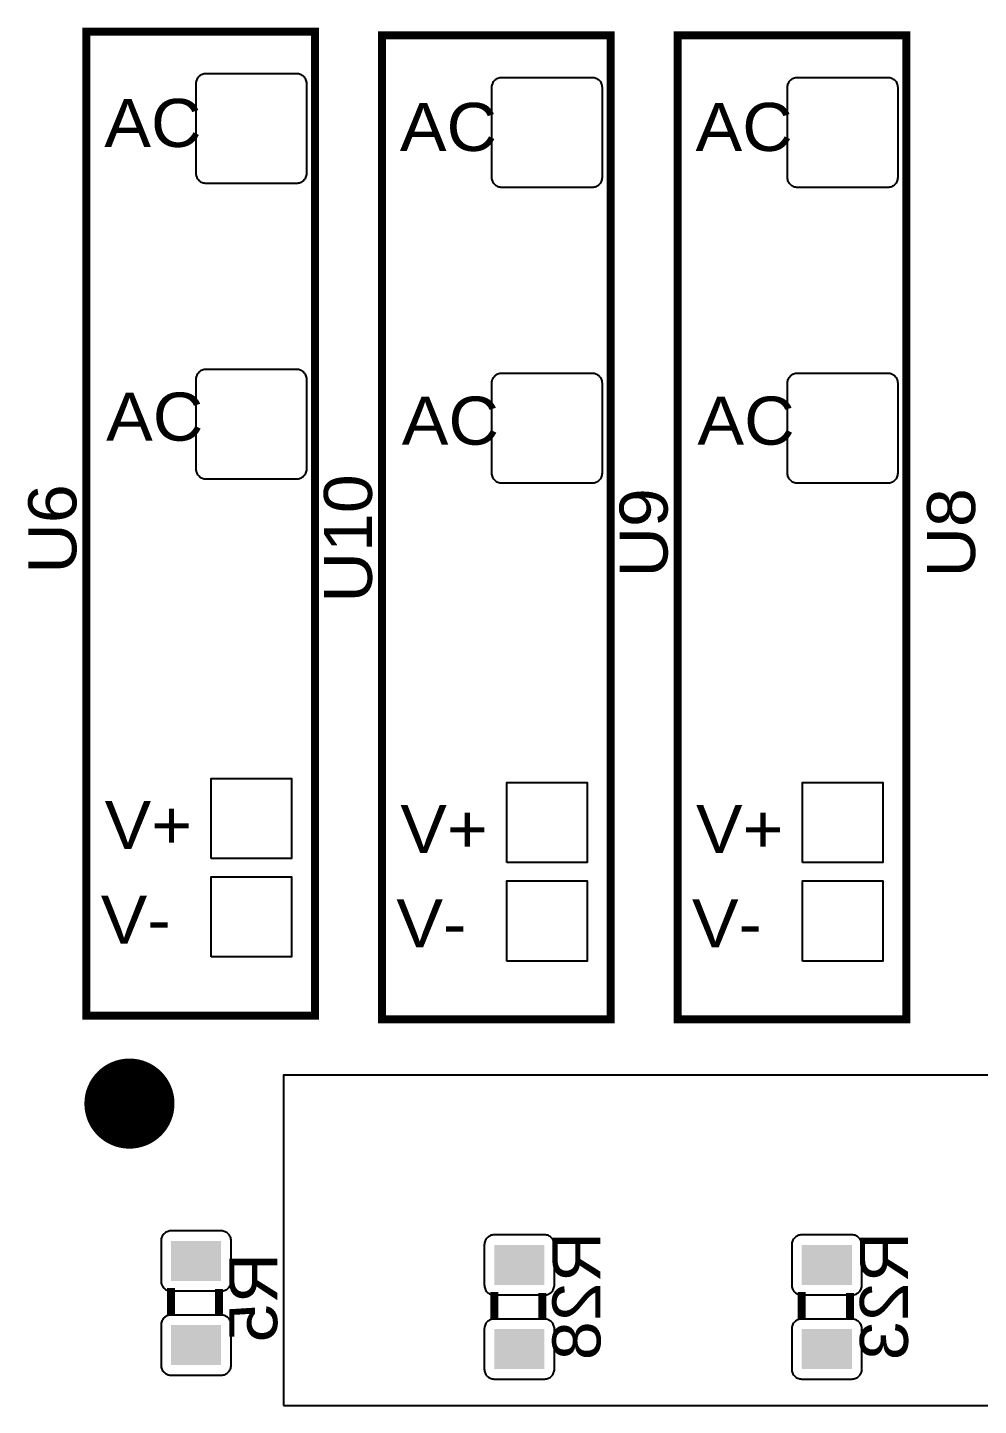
# Model space of a CAD drawing. Header units: inches. Extents: x 18.7 to 39.4, y 4.3 to 20.5.
# Drawn here: x 31.003 to 32.237, y 13.771 to 15.56 of the extents above; entities that cross this region are included whole.
import ezdxf

# ---------------------------------------------------------------- set-up
doc = ezdxf.new("R2010")
doc.units = ezdxf.units.IN
doc.header["$MEASUREMENT"] = 0
doc.styles.get("Standard").update_dxf_attribs({"font": 'arial.ttf'})

# ---------------------------------------------------------------- blocks, each defined once
blk = doc.blocks.new('RPAD')
blk.add_trace([(-0.5, -0.5), (-0.5, 0.5), (0.5, -0.5), (0.5, 0.5)])
blk = doc.blocks.new('EPAD')
at = {"const_width": 0.5}
blk.add_lwpolyline([(-0.25, 0, 1), (0.25, 0, 1)], format="xyb", close=True, dxfattribs=at)
blk = doc.blocks.new('NextionControlV3')
at = {"const_width": 0.008}
for points in [[(41.9254, 12.6441), (42.1537, 12.6441), (42.1537, 13.6267), (41.9254, 13.6267), (41.9254, 12.6441)], [(41.9254, 12.6441), (42.1537, 12.6441), (42.1537, 13.6267), (41.9254, 13.6267), (41.9254, 12.6441)], [(41.9254, 12.6441), (42.1537, 12.6441), (42.1537, 13.6267), (41.9254, 13.6267), (41.9254, 12.6441)], [(42.2206, 12.6402), (42.449, 12.6402), (42.449, 13.6228), (42.2206, 13.6228), (42.2206, 12.6402)], [(42.2206, 12.6402), (42.449, 12.6402), (42.449, 13.6228), (42.2206, 13.6228), (42.2206, 12.6402)], [(42.2206, 12.6402), (42.449, 12.6402), (42.449, 13.6228), (42.2206, 13.6228), (42.2206, 12.6402)], [(42.5159, 12.6402), (42.7443, 12.6402), (42.7443, 13.6228), (42.5159, 13.6228), (42.5159, 12.6402)], [(42.5159, 12.6402), (42.7443, 12.6402), (42.7443, 13.6228), (42.5159, 13.6228), (42.5159, 12.6402)], [(42.5159, 12.6402), (42.7443, 12.6402), (42.7443, 13.6228), (42.5159, 13.6228), (42.5159, 12.6402)], [(42.01, 12.3441), (42.01, 12.3721)], [(42.01, 12.3441), (42.01, 12.3721)], [(42.01, 12.3441), (42.01, 12.3721)], [(42.058, 12.3441), (42.058, 12.3711)], [(42.058, 12.3441), (42.058, 12.3711)], [(42.058, 12.3441), (42.058, 12.3711)], [(42.3328, 12.3401), (42.3328, 12.3681)], [(42.3328, 12.3401), (42.3328, 12.3681)], [(42.3328, 12.3401), (42.3328, 12.3681)], [(42.3808, 12.3401), (42.3808, 12.3671)], [(42.3808, 12.3401), (42.3808, 12.3671)], [(42.3808, 12.3401), (42.3808, 12.3671)], [(42.6399, 12.3401), (42.6399, 12.3681)], [(42.6399, 12.3401), (42.6399, 12.3681)], [(42.6399, 12.3401), (42.6399, 12.3681)], [(42.6879, 12.3401), (42.6879, 12.3671)], [(42.6879, 12.3401), (42.6879, 12.3671)], [(42.6879, 12.3401), (42.6879, 12.3671)]]:
    blk.add_lwpolyline(points, dxfattribs=at)
for points in [[(42.0351, 13.485), (42.0351, 13.575), (42.0352, 13.576), (42.0353, 13.577), (42.0355, 13.578), (42.0359, 13.5789), (42.0363, 13.5798), (42.0368, 13.5806), (42.0374, 13.5814), (42.038, 13.5821), (42.0387, 13.5827), (42.0395, 13.5833), (42.0403, 13.5838), (42.0412, 13.5842), (42.0421, 13.5845), (42.0431, 13.5848), (42.0441, 13.5849), (42.0451, 13.585), (42.1351, 13.585), (42.1361, 13.5849), (42.1371, 13.5848), (42.1381, 13.5845), (42.139, 13.5842), (42.1399, 13.5838), (42.1407, 13.5833), (42.1415, 13.5827), (42.1422, 13.5821), (42.1429, 13.5814), (42.1434, 13.5806), (42.1439, 13.5798), (42.1443, 13.5789), (42.1447, 13.578), (42.1449, 13.577), (42.1451, 13.576), (42.1451, 13.575), (42.1451, 13.485), (42.1451, 13.4839), (42.1449, 13.4829), (42.1447, 13.4819), (42.1443, 13.481), (42.1439, 13.4801), (42.1434, 13.4793), (42.1429, 13.4786), (42.1422, 13.4778), (42.1415, 13.4772), (42.1407, 13.4766), (42.1399, 13.4761), (42.139, 13.4757), (42.1381, 13.4754), (42.1371, 13.4752), (42.1361, 13.475), (42.1351, 13.475), (42.0451, 13.475), (42.0441, 13.475), (42.0431, 13.4752), (42.0421, 13.4754), (42.0412, 13.4757), (42.0403, 13.4761), (42.0395, 13.4766), (42.0387, 13.4772), (42.038, 13.4778), (42.0374, 13.4786), (42.0368, 13.4793), (42.0363, 13.4801), (42.0359, 13.481), (42.0355, 13.4819), (42.0353, 13.4829), (42.0352, 13.4839), (42.0351, 13.485)], [(42.3304, 13.481), (42.3304, 13.571), (42.3304, 13.5721), (42.3306, 13.5731), (42.3308, 13.574), (42.3312, 13.575), (42.3316, 13.5758), (42.3321, 13.5767), (42.3326, 13.5774), (42.3333, 13.5781), (42.334, 13.5788), (42.3347, 13.5793), (42.3356, 13.5798), (42.3364, 13.5802), (42.3374, 13.5806), (42.3383, 13.5808), (42.3393, 13.581), (42.3404, 13.581), (42.4304, 13.581), (42.4314, 13.581), (42.4324, 13.5808), (42.4334, 13.5806), (42.4343, 13.5802), (42.4352, 13.5798), (42.436, 13.5793), (42.4368, 13.5788), (42.4375, 13.5781), (42.4381, 13.5774), (42.4387, 13.5767), (42.4392, 13.5758), (42.4396, 13.575), (42.4399, 13.574), (42.4402, 13.5731), (42.4403, 13.5721), (42.4404, 13.571), (42.4404, 13.481), (42.4403, 13.48), (42.4402, 13.479), (42.4399, 13.478), (42.4396, 13.4771), (42.4392, 13.4762), (42.4387, 13.4754), (42.4381, 13.4746), (42.4375, 13.4739), (42.4368, 13.4733), (42.436, 13.4727), (42.4352, 13.4722), (42.4343, 13.4718), (42.4334, 13.4715), (42.4324, 13.4712), (42.4314, 13.4711), (42.4304, 13.471), (42.3404, 13.471), (42.3393, 13.4711), (42.3383, 13.4712), (42.3374, 13.4715), (42.3364, 13.4718), (42.3356, 13.4722), (42.3347, 13.4727), (42.334, 13.4733), (42.3333, 13.4739), (42.3326, 13.4746), (42.3321, 13.4754), (42.3316, 13.4762), (42.3312, 13.4771), (42.3308, 13.478), (42.3306, 13.479), (42.3304, 13.48), (42.3304, 13.481)], [(42.6257, 13.481), (42.6257, 13.571), (42.6257, 13.5721), (42.6259, 13.5731), (42.6261, 13.574), (42.6264, 13.575), (42.6268, 13.5758), (42.6273, 13.5767), (42.6279, 13.5774), (42.6285, 13.5781), (42.6293, 13.5788), (42.63, 13.5793), (42.6308, 13.5798), (42.6317, 13.5802), (42.6326, 13.5806), (42.6336, 13.5808), (42.6346, 13.581), (42.6357, 13.581), (42.7257, 13.581), (42.7267, 13.581), (42.7277, 13.5808), (42.7287, 13.5806), (42.7296, 13.5802), (42.7305, 13.5798), (42.7313, 13.5793), (42.7321, 13.5788), (42.7328, 13.5781), (42.7334, 13.5774), (42.734, 13.5767), (42.7345, 13.5758), (42.7349, 13.575), (42.7352, 13.574), (42.7355, 13.5731), (42.7356, 13.5721), (42.7357, 13.571), (42.7357, 13.481), (42.7356, 13.48), (42.7355, 13.479), (42.7352, 13.478), (42.7349, 13.4771), (42.7345, 13.4762), (42.734, 13.4754), (42.7334, 13.4746), (42.7328, 13.4739), (42.7321, 13.4733), (42.7313, 13.4727), (42.7305, 13.4722), (42.7296, 13.4718), (42.7287, 13.4715), (42.7277, 13.4712), (42.7267, 13.4711), (42.7257, 13.471), (42.6357, 13.471), (42.6346, 13.4711), (42.6336, 13.4712), (42.6326, 13.4715), (42.6317, 13.4718), (42.6308, 13.4722), (42.63, 13.4727), (42.6293, 13.4733), (42.6285, 13.4739), (42.6279, 13.4746), (42.6273, 13.4754), (42.6268, 13.4762), (42.6264, 13.4771), (42.6261, 13.478), (42.6259, 13.479), (42.6257, 13.48), (42.6257, 13.481)], [(42.0351, 13.1897), (42.0351, 13.2797), (42.0352, 13.2807), (42.0353, 13.2817), (42.0355, 13.2827), (42.0359, 13.2836), (42.0363, 13.2845), (42.0368, 13.2853), (42.0374, 13.2861), (42.038, 13.2868), (42.0387, 13.2874), (42.0395, 13.288), (42.0403, 13.2885), (42.0412, 13.2889), (42.0421, 13.2892), (42.0431, 13.2895), (42.0441, 13.2896), (42.0451, 13.2897), (42.1351, 13.2897), (42.1361, 13.2896), (42.1371, 13.2895), (42.1381, 13.2892), (42.139, 13.2889), (42.1399, 13.2885), (42.1407, 13.288), (42.1415, 13.2874), (42.1422, 13.2868), (42.1429, 13.2861), (42.1434, 13.2853), (42.1439, 13.2845), (42.1443, 13.2836), (42.1447, 13.2827), (42.1449, 13.2817), (42.1451, 13.2807), (42.1451, 13.2797), (42.1451, 13.1897), (42.1451, 13.1886), (42.1449, 13.1876), (42.1447, 13.1867), (42.1443, 13.1857), (42.1439, 13.1849), (42.1434, 13.184), (42.1429, 13.1833), (42.1422, 13.1826), (42.1415, 13.1819), (42.1407, 13.1814), (42.1399, 13.1809), (42.139, 13.1805), (42.1381, 13.1801), (42.1371, 13.1799), (42.1361, 13.1797), (42.1351, 13.1797), (42.0451, 13.1797), (42.0441, 13.1797), (42.0431, 13.1799), (42.0421, 13.1801), (42.0412, 13.1805), (42.0403, 13.1809), (42.0395, 13.1814), (42.0387, 13.1819), (42.038, 13.1826), (42.0374, 13.1833), (42.0368, 13.184), (42.0363, 13.1849), (42.0359, 13.1857), (42.0355, 13.1867), (42.0353, 13.1876), (42.0352, 13.1886), (42.0351, 13.1897)], [(42.3304, 13.1857), (42.3304, 13.2757), (42.3304, 13.2768), (42.3306, 13.2778), (42.3308, 13.2788), (42.3312, 13.2797), (42.3316, 13.2806), (42.3321, 13.2814), (42.3326, 13.2821), (42.3333, 13.2829), (42.334, 13.2835), (42.3347, 13.2841), (42.3356, 13.2846), (42.3364, 13.285), (42.3374, 13.2853), (42.3383, 13.2855), (42.3393, 13.2857), (42.3404, 13.2857), (42.4304, 13.2857), (42.4314, 13.2857), (42.4324, 13.2855), (42.4334, 13.2853), (42.4343, 13.285), (42.4352, 13.2846), (42.436, 13.2841), (42.4368, 13.2835), (42.4375, 13.2829), (42.4381, 13.2821), (42.4387, 13.2814), (42.4392, 13.2806), (42.4396, 13.2797), (42.4399, 13.2788), (42.4402, 13.2778), (42.4403, 13.2768), (42.4404, 13.2757), (42.4404, 13.1857), (42.4403, 13.1847), (42.4402, 13.1837), (42.4399, 13.1827), (42.4396, 13.1818), (42.4392, 13.1809), (42.4387, 13.1801), (42.4381, 13.1793), (42.4375, 13.1786), (42.4368, 13.178), (42.436, 13.1774), (42.4352, 13.1769), (42.4343, 13.1765), (42.4334, 13.1762), (42.4324, 13.1759), (42.4314, 13.1758), (42.4304, 13.1757), (42.3404, 13.1757), (42.3393, 13.1758), (42.3383, 13.1759), (42.3374, 13.1762), (42.3364, 13.1765), (42.3356, 13.1769), (42.3347, 13.1774), (42.334, 13.178), (42.3333, 13.1786), (42.3326, 13.1793), (42.3321, 13.1801), (42.3316, 13.1809), (42.3312, 13.1818), (42.3308, 13.1827), (42.3306, 13.1837), (42.3304, 13.1847), (42.3304, 13.1857)], [(42.6257, 13.1857), (42.6257, 13.2757), (42.6257, 13.2768), (42.6259, 13.2778), (42.6261, 13.2788), (42.6264, 13.2797), (42.6268, 13.2806), (42.6273, 13.2814), (42.6279, 13.2821), (42.6285, 13.2829), (42.6293, 13.2835), (42.63, 13.2841), (42.6308, 13.2846), (42.6317, 13.285), (42.6326, 13.2853), (42.6336, 13.2855), (42.6346, 13.2857), (42.6357, 13.2857), (42.7257, 13.2857), (42.7267, 13.2857), (42.7277, 13.2855), (42.7287, 13.2853), (42.7296, 13.285), (42.7305, 13.2846), (42.7313, 13.2841), (42.7321, 13.2835), (42.7328, 13.2829), (42.7334, 13.2821), (42.734, 13.2814), (42.7345, 13.2806), (42.7349, 13.2797), (42.7352, 13.2788), (42.7355, 13.2778), (42.7356, 13.2768), (42.7357, 13.2757), (42.7357, 13.1857), (42.7356, 13.1847), (42.7355, 13.1837), (42.7352, 13.1827), (42.7349, 13.1818), (42.7345, 13.1809), (42.734, 13.1801), (42.7334, 13.1793), (42.7328, 13.1786), (42.7321, 13.178), (42.7313, 13.1774), (42.7305, 13.1769), (42.7296, 13.1765), (42.7287, 13.1762), (42.7277, 13.1759), (42.7267, 13.1758), (42.7257, 13.1757), (42.6357, 13.1757), (42.6346, 13.1758), (42.6336, 13.1759), (42.6326, 13.1762), (42.6317, 13.1765), (42.6308, 13.1769), (42.63, 13.1774), (42.6293, 13.178), (42.6285, 13.1786), (42.6279, 13.1793), (42.6273, 13.1801), (42.6268, 13.1809), (42.6264, 13.1818), (42.6261, 13.1827), (42.6259, 13.1837), (42.6257, 13.1847), (42.6257, 13.1857)], [(42.0501, 12.801), (42.0501, 12.881), (42.1301, 12.881), (42.1301, 12.801), (42.0501, 12.801)], [(42.3454, 12.797), (42.3454, 12.877), (42.4254, 12.877), (42.4254, 12.797), (42.3454, 12.797)], [(42.6407, 12.797), (42.6407, 12.877), (42.7207, 12.877), (42.7207, 12.797), (42.6407, 12.797)], [(42.0501, 12.7026), (42.0501, 12.7826), (42.1301, 12.7826), (42.1301, 12.7026), (42.0501, 12.7026)], [(42.3454, 12.6986), (42.3454, 12.7786), (42.4254, 12.7786), (42.4254, 12.6986), (42.3454, 12.6986)], [(42.6407, 12.6986), (42.6407, 12.7786), (42.7207, 12.7786), (42.7207, 12.6986), (42.6407, 12.6986)], [(42.07, 12.3791), (42.07, 12.4191), (42.0699, 12.4201), (42.0698, 12.4211), (42.0695, 12.4221), (42.0692, 12.423), (42.0688, 12.4239), (42.0683, 12.4247), (42.0677, 12.4255), (42.0671, 12.4262), (42.0664, 12.4268), (42.0656, 12.4274), (42.0648, 12.4279), (42.0639, 12.4283), (42.063, 12.4286), (42.062, 12.4289), (42.061, 12.429), (42.06, 12.4291), (42.01, 12.4291), (42.0089, 12.429), (42.0079, 12.4289), (42.007, 12.4286), (42.0061, 12.4283), (42.0052, 12.4279), (42.0043, 12.4274), (42.0036, 12.4268), (42.0029, 12.4262), (42.0022, 12.4255), (42.0017, 12.4247), (42.0012, 12.4239), (42.0008, 12.423), (42.0004, 12.4221), (42.0002, 12.4211), (42, 12.4201), (42, 12.4191), (42, 12.3791), (42, 12.378), (42.0002, 12.377), (42.0004, 12.376), (42.0008, 12.3751), (42.0012, 12.3742), (42.0017, 12.3734), (42.0022, 12.3727), (42.0029, 12.372), (42.0036, 12.3713), (42.0043, 12.3707), (42.0052, 12.3702), (42.0061, 12.3698), (42.007, 12.3695), (42.0079, 12.3693), (42.0089, 12.3691), (42.01, 12.3691), (42.06, 12.3691), (42.061, 12.3691), (42.062, 12.3693), (42.063, 12.3695), (42.0639, 12.3698), (42.0648, 12.3702), (42.0656, 12.3707), (42.0664, 12.3713), (42.0671, 12.372), (42.0677, 12.3727), (42.0683, 12.3734), (42.0688, 12.3742), (42.0692, 12.3751), (42.0695, 12.376), (42.0698, 12.377), (42.0699, 12.378), (42.07, 12.3791)], [(42.3928, 12.3751), (42.3928, 12.4151), (42.3928, 12.4162), (42.3926, 12.4172), (42.3924, 12.4181), (42.392, 12.4191), (42.3916, 12.4199), (42.3911, 12.4208), (42.3906, 12.4215), (42.3899, 12.4222), (42.3892, 12.4229), (42.3885, 12.4234), (42.3876, 12.4239), (42.3868, 12.4244), (42.3858, 12.4247), (42.3849, 12.4249), (42.3839, 12.4251), (42.3828, 12.4251), (42.3328, 12.4251), (42.3318, 12.4251), (42.3308, 12.4249), (42.3298, 12.4247), (42.3289, 12.4244), (42.328, 12.4239), (42.3272, 12.4234), (42.3264, 12.4229), (42.3257, 12.4222), (42.3251, 12.4215), (42.3245, 12.4208), (42.324, 12.4199), (42.3236, 12.4191), (42.3233, 12.4181), (42.323, 12.4172), (42.3229, 12.4162), (42.3228, 12.4151), (42.3228, 12.3751), (42.3229, 12.3741), (42.323, 12.3731), (42.3233, 12.3721), (42.3236, 12.3712), (42.324, 12.3703), (42.3245, 12.3695), (42.3251, 12.3687), (42.3257, 12.368), (42.3264, 12.3674), (42.3272, 12.3668), (42.328, 12.3663), (42.3289, 12.3659), (42.3298, 12.3656), (42.3308, 12.3653), (42.3318, 12.3652), (42.3328, 12.3651), (42.3828, 12.3651), (42.3839, 12.3652), (42.3849, 12.3653), (42.3858, 12.3656), (42.3868, 12.3659), (42.3876, 12.3663), (42.3885, 12.3668), (42.3892, 12.3674), (42.3899, 12.368), (42.3906, 12.3687), (42.3911, 12.3695), (42.3916, 12.3703), (42.392, 12.3712), (42.3924, 12.3721), (42.3926, 12.3731), (42.3928, 12.3741), (42.3928, 12.3751)], [(42.6999, 12.3751), (42.6999, 12.4151), (42.6999, 12.4162), (42.6997, 12.4172), (42.6995, 12.4181), (42.6991, 12.4191), (42.6987, 12.4199), (42.6982, 12.4208), (42.6977, 12.4215), (42.697, 12.4222), (42.6963, 12.4229), (42.6955, 12.4234), (42.6947, 12.4239), (42.6938, 12.4244), (42.6929, 12.4247), (42.692, 12.4249), (42.6909, 12.4251), (42.6899, 12.4251), (42.6399, 12.4251), (42.6389, 12.4251), (42.6379, 12.4249), (42.6369, 12.4247), (42.636, 12.4244), (42.6351, 12.4239), (42.6343, 12.4234), (42.6335, 12.4229), (42.6328, 12.4222), (42.6322, 12.4215), (42.6316, 12.4208), (42.6311, 12.4199), (42.6307, 12.4191), (42.6303, 12.4181), (42.6301, 12.4172), (42.63, 12.4162), (42.6299, 12.4151), (42.6299, 12.3751), (42.63, 12.3741), (42.6301, 12.3731), (42.6303, 12.3721), (42.6307, 12.3712), (42.6311, 12.3703), (42.6316, 12.3695), (42.6322, 12.3687), (42.6328, 12.368), (42.6335, 12.3674), (42.6343, 12.3668), (42.6351, 12.3663), (42.636, 12.3659), (42.6369, 12.3656), (42.6379, 12.3653), (42.6389, 12.3652), (42.6399, 12.3651), (42.6899, 12.3651), (42.6909, 12.3652), (42.692, 12.3653), (42.6929, 12.3656), (42.6938, 12.3659), (42.6947, 12.3663), (42.6955, 12.3668), (42.6963, 12.3674), (42.697, 12.368), (42.6977, 12.3687), (42.6982, 12.3695), (42.6987, 12.3703), (42.6991, 12.3712), (42.6995, 12.3721), (42.6997, 12.3731), (42.6999, 12.3741), (42.6999, 12.3751)], [(42.07, 12.2951), (42.07, 12.3351), (42.0699, 12.3361), (42.0698, 12.3371), (42.0695, 12.3381), (42.0692, 12.339), (42.0688, 12.3399), (42.0683, 12.3407), (42.0677, 12.3415), (42.0671, 12.3422), (42.0664, 12.3428), (42.0656, 12.3434), (42.0648, 12.3439), (42.0639, 12.3443), (42.063, 12.3446), (42.062, 12.3449), (42.061, 12.345), (42.06, 12.3451), (42.01, 12.3451), (42.0089, 12.345), (42.0079, 12.3449), (42.007, 12.3446), (42.0061, 12.3443), (42.0052, 12.3439), (42.0043, 12.3434), (42.0036, 12.3428), (42.0029, 12.3422), (42.0022, 12.3415), (42.0017, 12.3407), (42.0012, 12.3399), (42.0008, 12.339), (42.0004, 12.3381), (42.0002, 12.3371), (42, 12.3361), (42, 12.3351), (42, 12.2951), (42, 12.294), (42.0002, 12.293), (42.0004, 12.292), (42.0008, 12.2911), (42.0012, 12.2902), (42.0017, 12.2894), (42.0022, 12.2887), (42.0029, 12.288), (42.0036, 12.2873), (42.0043, 12.2867), (42.0052, 12.2862), (42.0061, 12.2858), (42.007, 12.2855), (42.0079, 12.2853), (42.0089, 12.2851), (42.01, 12.2851), (42.06, 12.2851), (42.061, 12.2851), (42.062, 12.2853), (42.063, 12.2855), (42.0639, 12.2858), (42.0648, 12.2862), (42.0656, 12.2867), (42.0664, 12.2873), (42.0671, 12.288), (42.0677, 12.2887), (42.0683, 12.2894), (42.0688, 12.2902), (42.0692, 12.2911), (42.0695, 12.292), (42.0698, 12.293), (42.0699, 12.294), (42.07, 12.2951)], [(42.3928, 12.2911), (42.3928, 12.3311), (42.3928, 12.3322), (42.3926, 12.3332), (42.3924, 12.3341), (42.392, 12.3351), (42.3916, 12.3359), (42.3911, 12.3368), (42.3906, 12.3375), (42.3899, 12.3382), (42.3892, 12.3389), (42.3885, 12.3394), (42.3876, 12.3399), (42.3868, 12.3404), (42.3858, 12.3407), (42.3849, 12.3409), (42.3839, 12.3411), (42.3828, 12.3411), (42.3328, 12.3411), (42.3318, 12.3411), (42.3308, 12.3409), (42.3298, 12.3407), (42.3289, 12.3404), (42.328, 12.3399), (42.3272, 12.3394), (42.3264, 12.3389), (42.3257, 12.3382), (42.3251, 12.3375), (42.3245, 12.3368), (42.324, 12.3359), (42.3236, 12.3351), (42.3233, 12.3341), (42.323, 12.3332), (42.3229, 12.3322), (42.3228, 12.3311), (42.3228, 12.2911), (42.3229, 12.2901), (42.323, 12.2891), (42.3233, 12.2881), (42.3236, 12.2872), (42.324, 12.2863), (42.3245, 12.2855), (42.3251, 12.2847), (42.3257, 12.284), (42.3264, 12.2834), (42.3272, 12.2828), (42.328, 12.2823), (42.3289, 12.2819), (42.3298, 12.2816), (42.3308, 12.2813), (42.3318, 12.2812), (42.3328, 12.2811), (42.3828, 12.2811), (42.3839, 12.2812), (42.3849, 12.2813), (42.3858, 12.2816), (42.3868, 12.2819), (42.3876, 12.2823), (42.3885, 12.2828), (42.3892, 12.2834), (42.3899, 12.284), (42.3906, 12.2847), (42.3911, 12.2855), (42.3916, 12.2863), (42.392, 12.2872), (42.3924, 12.2881), (42.3926, 12.2891), (42.3928, 12.2901), (42.3928, 12.2911)], [(42.6999, 12.2911), (42.6999, 12.3311), (42.6999, 12.3322), (42.6997, 12.3332), (42.6995, 12.3341), (42.6991, 12.3351), (42.6987, 12.3359), (42.6982, 12.3368), (42.6977, 12.3375), (42.697, 12.3382), (42.6963, 12.3389), (42.6955, 12.3394), (42.6947, 12.3399), (42.6938, 12.3404), (42.6929, 12.3407), (42.692, 12.3409), (42.6909, 12.3411), (42.6899, 12.3411), (42.6399, 12.3411), (42.6389, 12.3411), (42.6379, 12.3409), (42.6369, 12.3407), (42.636, 12.3404), (42.6351, 12.3399), (42.6343, 12.3394), (42.6335, 12.3389), (42.6328, 12.3382), (42.6322, 12.3375), (42.6316, 12.3368), (42.6311, 12.3359), (42.6307, 12.3351), (42.6303, 12.3341), (42.6301, 12.3332), (42.63, 12.3322), (42.6299, 12.3311), (42.6299, 12.2911), (42.63, 12.2901), (42.6301, 12.2891), (42.6303, 12.2881), (42.6307, 12.2872), (42.6311, 12.2863), (42.6316, 12.2855), (42.6322, 12.2847), (42.6328, 12.284), (42.6335, 12.2834), (42.6343, 12.2828), (42.6351, 12.2823), (42.636, 12.2819), (42.6369, 12.2816), (42.6379, 12.2813), (42.6389, 12.2812), (42.6399, 12.2811), (42.6899, 12.2811), (42.6909, 12.2812), (42.692, 12.2813), (42.6929, 12.2816), (42.6938, 12.2819), (42.6947, 12.2823), (42.6955, 12.2828), (42.6963, 12.2834), (42.697, 12.284), (42.6977, 12.2847), (42.6982, 12.2855), (42.6987, 12.2863), (42.6991, 12.2872), (42.6995, 12.2881), (42.6997, 12.2891), (42.6999, 12.2901), (42.6999, 12.2911)]]:
    blk.add_lwpolyline(points, close=True)
blk.add_lwpolyline([(42.1224, 12.2548), (44.2114, 12.2548), (44.2114, 12.5847), (42.1224, 12.5847), (42.1224, 12.2548)])
at = {"xscale": 0.09, "yscale": 0.09}
blk.add_blockref('EPAD', (41.9684, 12.5562), dxfattribs=at)
at = {"xscale": 0.04, "yscale": 0.05, "rotation": 270}
for p in [(42.035, 12.3991), (42.3578, 12.3951), (42.6649, 12.3951), (42.035, 12.3151), (42.3578, 12.3111), (42.6649, 12.3111)]:
    blk.add_blockref('RPAD', p, dxfattribs=at)
at = {"width": 1.041667}
for s, p in [('AC', (41.9433, 13.5115)), ('AC', (41.9433, 13.5115)), ('AC', (41.9433, 13.5115)), ('AC', (42.2385, 13.5075)), ('AC', (42.2385, 13.5075)), ('AC', (42.2385, 13.5075)), ('AC', (42.5338, 13.5075)), ('AC', (42.5338, 13.5075)), ('AC', (42.5338, 13.5075)), ('AC', (41.9451, 13.2182)), ('AC', (41.9451, 13.2182)), ('AC', (41.9451, 13.2182)), ('AC', (42.2404, 13.2142)), ('AC', (42.2404, 13.2142)), ('AC', (42.2404, 13.2142)), ('AC', (42.5357, 13.2142)), ('AC', (42.5357, 13.2142)), ('AC', (42.5357, 13.2142)), ('V+', (41.9436, 12.8105)), ('V+', (41.9436, 12.8105)), ('V+', (41.9436, 12.8105)), ('V+', (42.2389, 12.8065)), ('V+', (42.2389, 12.8065)), ('V+', (42.2389, 12.8065)), ('V+', (42.5342, 12.8065)), ('V+', (42.5342, 12.8065)), ('V+', (42.5342, 12.8065)), ('V-', (41.9397, 12.716)), ('V-', (41.9397, 12.716)), ('V-', (41.9397, 12.716)), ('V-', (42.235, 12.7121)), ('V-', (42.235, 12.7121)), ('V-', (42.235, 12.7121)), ('V-', (42.5302, 12.7121)), ('V-', (42.5302, 12.7121)), ('V-', (42.5302, 12.7121))]:
    blk.add_text(s, height=0.048, dxfattribs=at).set_placement(p)
for s, p in [('U10', (42.2106, 13.0565)), ('U10', (42.2106, 13.0565)), ('U10', (42.2106, 13.0565)), ('U6', (41.9154, 13.0854)), ('U6', (41.9154, 13.0854)), ('U6', (41.9154, 13.0854)), ('U8', (42.813, 13.0815)), ('U8', (42.813, 13.0815)), ('U8', (42.813, 13.0815)), ('U9', (42.5059, 13.0815)), ('U9', (42.5059, 13.0815)), ('U9', (42.5059, 13.0815))]:
    blk.add_text(s, height=0.048, rotation=90, dxfattribs=at).set_placement(p)
at = {"text_generation_flag": 2, "width": 1.041667}
for s, p in [('R28', (42.4388, 12.4281)), ('R28', (42.4388, 12.4281)), ('R28', (42.4388, 12.4281)), ('R23', (42.7459, 12.4281)), ('R23', (42.7459, 12.4281)), ('R23', (42.7459, 12.4281)), ('R5', (42.116, 12.4071)), ('R5', (42.116, 12.4071)), ('R5', (42.116, 12.4071))]:
    blk.add_text(s, height=0.048, rotation=90, dxfattribs=at).set_placement(p)

msp = doc.modelspace()

# ---------------------------------------------------------------- block references
at = {"xscale": 1.3, "yscale": 1.3, "zscale": 1.3}
msp.add_blockref('NextionControlV3', (-23.4241, -2.16), dxfattribs=at)

doc.saveas('drawing.dxf')
